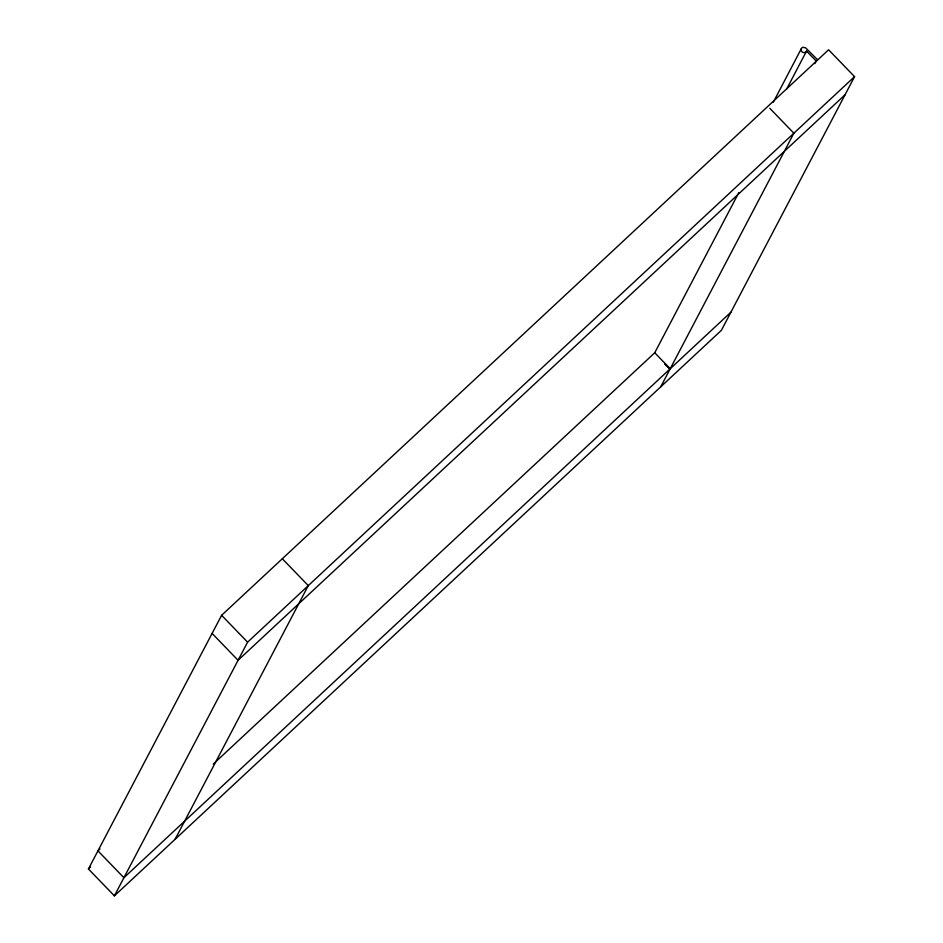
<?xml version="1.0" encoding="UTF-8"?>
<svg xmlns="http://www.w3.org/2000/svg" width="943" height="943" viewBox="0 0 943 943"><rect width="100%" height="100%" fill="white"/><g stroke="black" fill="none" stroke-linecap="round" stroke-linejoin="round"><path stroke-width="1.41" d="M816.202 61.012L817.557 59.727L805.581 47.798L802.776 47.303A2.664 2.593 27.6 0 0 801.291 48.741L801.338 50.863A3.018 2.923 27.6 0 0 802.894 52.431L805.051 52.525A2.664 2.593 27.6 0 0 806.536 51.099L816.202 61.012L814.846 63.617M784.399 151.245L670.202 368.772L654.737 352.765L738.817 192.62M773.366 102.115L801.291 48.741M786.804 88.783L806.56 51.028M88.43 868.975L221.617 615.296L828.602 49.779L854.57 76.654L721.383 330.333L114.398 895.85L88.43 868.975L90.563 866.994M114.398 895.85L247.585 642.171L854.57 76.654M175.103 839.294L308.278 585.615L282.311 558.739M660.689 386.889L669.966 369.196L665.145 364.198M784.623 150.809L793.865 133.211L769.794 108.292M845.058 94.772L238.072 660.289L212.104 633.413M99.97 848.971L97.942 850.857L123.91 877.733L730.896 312.216M213.295 764.042L654.737 352.765M664.697 363.633L668.823 367.911M221.617 615.296L247.585 642.171"/></g></svg>
